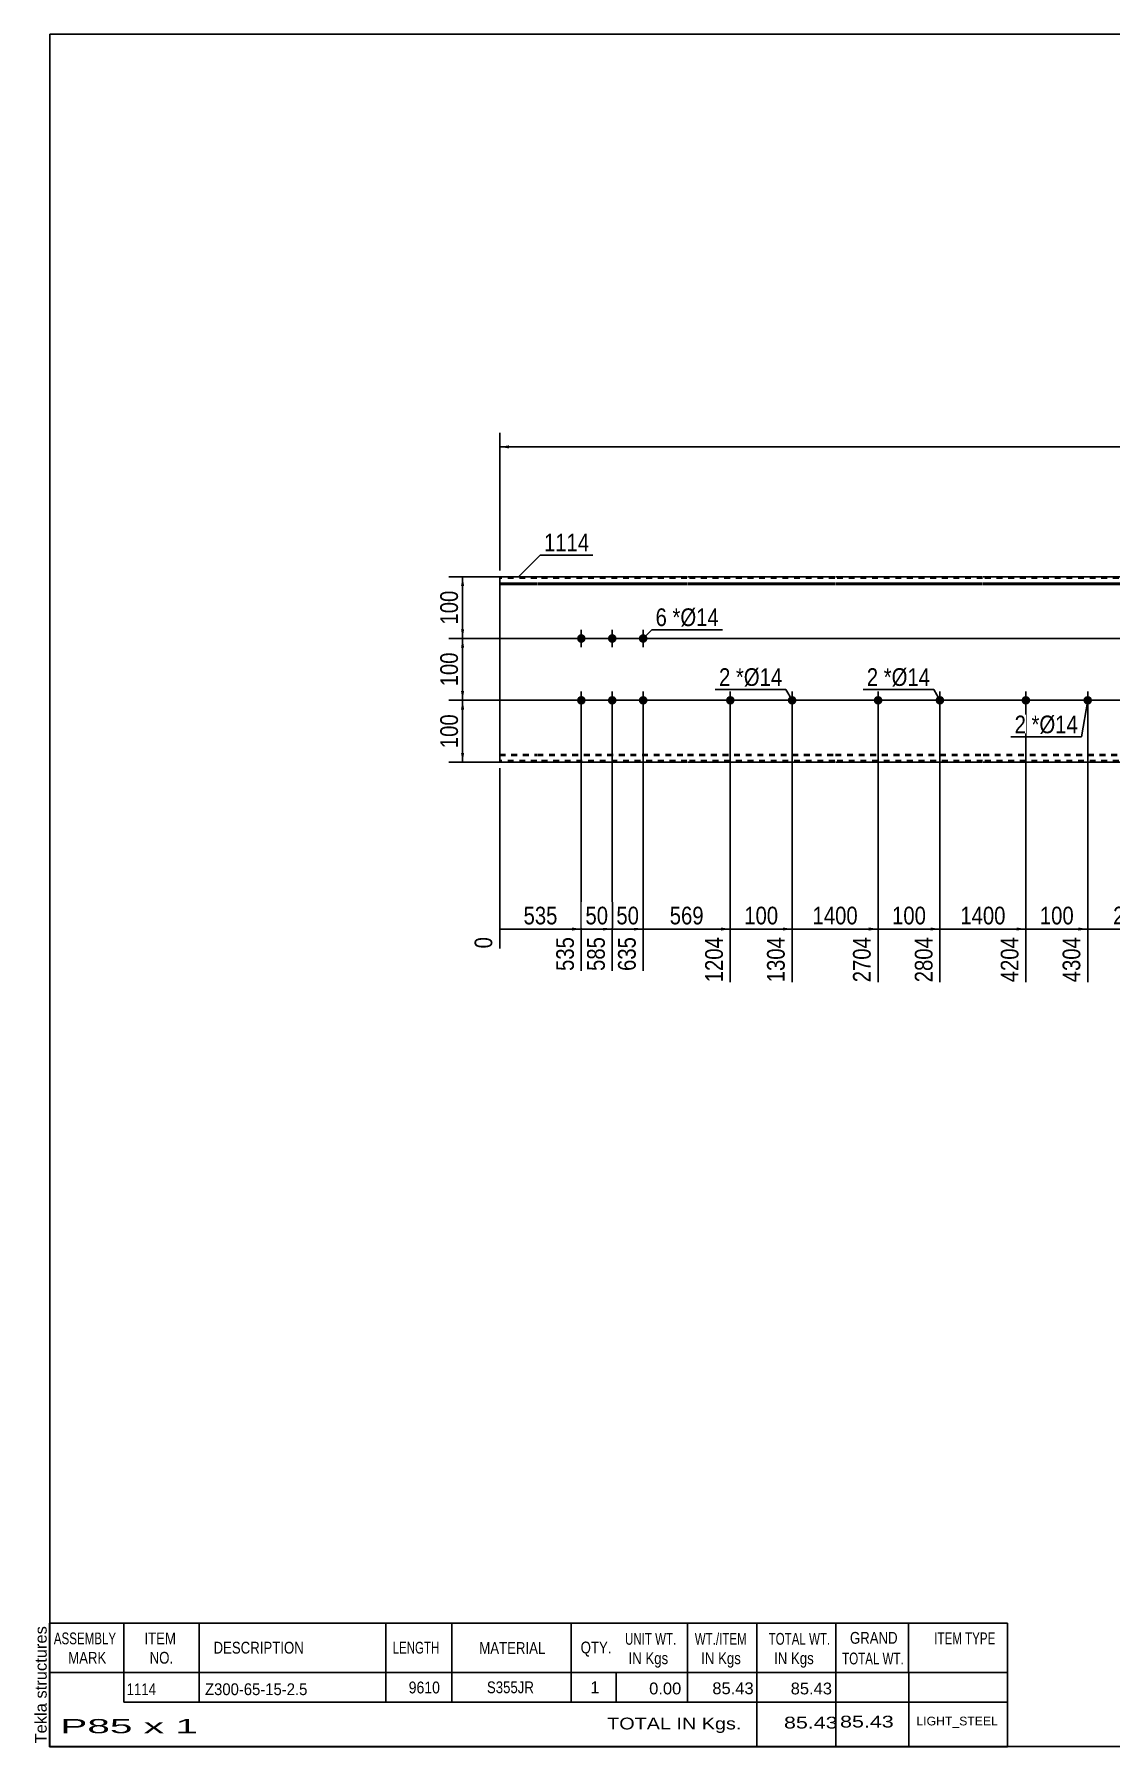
# Model space of a CAD drawing. Header units: millimetres. Extents: x -75 to 327, y -174 to 103.
# Drawn here: x -75.3 to 98.8, y -174.3 to 102.8 of the extents above; entities that cross this region are included whole.
import ezdxf

# ---------------------------------------------------------------- set-up
doc = ezdxf.new("R2010")
doc.units = ezdxf.units.MM
doc.linetypes.add('DXK_LINE_DOT1', pattern=[1.8814, 0.9407, -0.9407])
doc.styles.add('Arial', font='ARIAL.TTF', dxfattribs={"height": 0.2})
doc.styles.add('Arial Narrow', font='ARIALN.TTF', dxfattribs={"height": 0.2})

# ---------------------------------------------------------------- blocks, each defined once
blk = doc.blocks.new('Unknown-629085245-2042')
at = {"color": 5, "linetype": 'Continuous'}
for p, q in [((327.25, 102.75), (-72.75, 102.75)), ((-72.75, 102.75), (-72.75, -174.25)), ((327.25, -174.25), (327.25, 102.75)), ((-72.75, -174.25), (327.25, -174.25))]:
    blk.add_line(p, q, dxfattribs=at)
at = {"color": 174, "linetype": 'Continuous', "style": 'Arial'}
blk.add_text('Tekla structures', height=1.9102, rotation=90, dxfattribs=at).set_placement((-73.25, -173.75))
blk = doc.blocks.new('Part-629085245-1218 - 1203')
at = {"color": 2, "linetype": 'Continuous'}
for p, q in [((0, -15), (0, 15)), ((6, 15), (0, 15)), ((0, 13.94), (6, 13.94)), ((30.29, 15), (6.1, 15)), ((6.1, 13.94), (30.29, 13.94)), ((54.19, 15), (30.39, 15)), ((30.39, 13.94), (54.19, 13.94)), ((78.09, 15), (54.29, 15)), ((54.29, 13.94), (78.09, 13.94)), ((101.99, 15), (78.19, 15)), ((78.19, 13.94), (101.99, 13.94)), ((115.49, 15), (102.09, 15)), ((102.09, 13.94), (115.49, 13.94)), ((139.39, 15), (115.59, 15)), ((115.59, 13.94), (139.39, 13.94)), ((163.29, 15), (139.49, 15)), ((139.49, 13.94), (163.29, 13.94)), ((177.59, 15), (163.39, 15)), ((163.39, 13.94), (177.59, 13.94)), ((195.16, 15), (177.69, 15)), ((177.69, 13.94), (195.16, 13.94)), ((219.45, 15), (195.26, 15)), ((195.26, 13.94), (219.45, 13.94)), ((237.02, 15), (219.55, 15)), ((219.55, 13.94), (237.02, 13.94)), ((246.72, 15), (237.12, 15)), ((237.12, 13.94), (246.72, 13.94)), ((246.72, 15), (246.72, 13.94)), ((246.72, 13.94), (246.72, -15)), ((0, 13.76), (6, 13.76)), ((6.1, 13.76), (30.29, 13.76)), ((30.39, 13.76), (54.19, 13.76)), ((54.29, 13.76), (78.09, 13.76)), ((78.19, 13.76), (101.99, 13.76)), ((102.09, 13.76), (115.49, 13.76)), ((115.59, 13.76), (139.39, 13.76)), ((139.49, 13.76), (163.29, 13.76)), ((163.39, 13.76), (177.59, 13.76)), ((177.69, 13.76), (195.16, 13.76)), ((195.26, 13.76), (219.45, 13.76)), ((219.55, 13.76), (237.02, 13.76)), ((237.12, 13.76), (246.72, 13.76)), ((6, -15), (0, -15)), ((30.29, -15), (6.1, -15)), ((54.19, -15), (30.39, -15)), ((78.09, -15), (54.29, -15)), ((101.99, -15), (78.19, -15)), ((115.49, -15), (102.09, -15)), ((139.39, -15), (115.59, -15)), ((163.29, -15), (139.49, -15)), ((177.59, -15), (163.39, -15)), ((195.16, -15), (177.69, -15)), ((219.45, -15), (195.26, -15)), ((237.02, -15), (219.55, -15)), ((246.72, -15), (237.12, -15))]:
    blk.add_line(p, q, dxfattribs=at)
at = {"color": 7, "linetype": 'DXK_LINE_DOT1'}
for p, q in [((6, 14.75), (0, 14.75)), ((30.29, 14.75), (6.1, 14.75)), ((54.19, 14.75), (30.39, 14.75)), ((78.09, 14.75), (54.29, 14.75)), ((101.99, 14.75), (78.19, 14.75)), ((115.49, 14.75), (102.09, 14.75)), ((139.39, 14.75), (115.59, 14.75)), ((163.29, 14.75), (139.49, 14.75)), ((177.59, 14.75), (163.39, 14.75)), ((195.16, 14.75), (177.69, 14.75)), ((219.45, 14.75), (195.26, 14.75)), ((237.02, 14.75), (219.55, 14.75)), ((246.72, 14.75), (237.12, 14.75)), ((0, -13.76), (6, -13.76)), ((6.1, -13.76), (30.29, -13.76)), ((30.39, -13.76), (54.19, -13.76)), ((54.29, -13.76), (78.09, -13.76)), ((78.19, -13.76), (101.99, -13.76)), ((102.09, -13.76), (115.49, -13.76)), ((115.59, -13.76), (139.39, -13.76)), ((139.49, -13.76), (163.29, -13.76)), ((163.39, -13.76), (177.59, -13.76)), ((177.69, -13.76), (195.16, -13.76)), ((195.26, -13.76), (219.45, -13.76)), ((219.55, -13.76), (237.02, -13.76)), ((237.12, -13.76), (246.72, -13.76)), ((0, -13.94), (6, -13.94)), ((6, -14.75), (0, -14.75)), ((6.1, -13.94), (30.29, -13.94)), ((30.29, -14.75), (6.1, -14.75)), ((30.39, -13.94), (54.19, -13.94)), ((54.19, -14.75), (30.39, -14.75)), ((54.29, -13.94), (78.09, -13.94)), ((78.09, -14.75), (54.29, -14.75)), ((78.19, -13.94), (101.99, -13.94)), ((101.99, -14.75), (78.19, -14.75)), ((102.09, -13.94), (115.49, -13.94)), ((115.49, -14.75), (102.09, -14.75)), ((115.59, -13.94), (139.39, -13.94)), ((139.39, -14.75), (115.59, -14.75)), ((139.49, -13.94), (163.29, -13.94)), ((163.29, -14.75), (139.49, -14.75)), ((163.39, -13.94), (177.59, -13.94)), ((177.59, -14.75), (163.39, -14.75)), ((177.69, -13.94), (195.16, -13.94)), ((195.16, -14.75), (177.69, -14.75)), ((195.26, -13.94), (219.45, -13.94)), ((219.45, -14.75), (195.26, -14.75)), ((219.55, -13.94), (237.02, -13.94)), ((237.02, -14.75), (219.55, -14.75)), ((237.12, -13.94), (246.72, -13.94)), ((246.72, -14.75), (237.12, -14.75))]:
    blk.add_line(p, q, dxfattribs=at)
blk = doc.blocks.new('Bolt-629085245-1222 - 1203')
at = {"linetype": 'Continuous'}
for points in [[(12.5, 5, -1), (13.9, 5, -1)], [(17.5, 5, -1), (18.9, 5, -1)], [(22.5, 5, -1), (23.9, 5, -1)], [(12.5, -5, -1), (13.9, -5, -1)], [(17.5, -5, -1), (18.9, -5, -1)], [(22.5, -5, -1), (23.9, -5, -1)]]:
    blk.add_hatch(color=3, dxfattribs=at).paths.add_polyline_path(points)
at = {"color": 3, "linetype": 'Continuous'}
for p, q in [((13.2, 3.6), (13.2, 6.4)), ((18.2, 3.6), (18.2, 6.4)), ((23.2, 3.6), (23.2, 6.4)), ((11.8, 5), (14.6, 5)), ((16.8, 5), (19.6, 5)), ((21.8, 5), (24.6, 5)), ((11.8, -5), (14.6, -5)), ((13.2, -6.4), (13.2, -3.6)), ((16.8, -5), (19.6, -5)), ((18.2, -6.4), (18.2, -3.6)), ((21.8, -5), (24.6, -5)), ((23.2, -6.4), (23.2, -3.6))]:
    blk.add_line(p, q, dxfattribs=at)
blk = doc.blocks.new('Bolt-629085245-1225 - 1203')
at = {"linetype": 'Continuous'}
for points in [[(85.09, -4.3, -1), (85.09, -5.7, -1)], [(95.09, -4.3, -1), (95.09, -5.7, -1)]]:
    blk.add_hatch(color=3, dxfattribs=at).paths.add_polyline_path(points)
at = {"color": 3, "linetype": 'Continuous'}
for p, q in [((83.69, -5), (86.49, -5)), ((85.09, -6.4), (85.09, -3.6)), ((93.69, -5), (96.49, -5)), ((95.09, -6.4), (95.09, -3.6))]:
    blk.add_line(p, q, dxfattribs=at)
blk = doc.blocks.new('Bolt-629085245-1226 - 1203')
at = {"linetype": 'Continuous'}
for points in [[(37.29, -4.3, -1), (37.29, -5.7, -1)], [(47.29, -4.3, -1), (47.29, -5.7, -1)]]:
    blk.add_hatch(color=3, dxfattribs=at).paths.add_polyline_path(points)
at = {"color": 3, "linetype": 'Continuous'}
for p, q in [((35.89, -5), (38.69, -5)), ((37.29, -6.4), (37.29, -3.6)), ((45.89, -5), (48.69, -5)), ((47.29, -6.4), (47.29, -3.6))]:
    blk.add_line(p, q, dxfattribs=at)
blk = doc.blocks.new('Bolt-629085245-1227 - 1203')
at = {"linetype": 'Continuous'}
for points in [[(61.19, -4.3, -1), (61.19, -5.7, -1)], [(71.19, -4.3, -1), (71.19, -5.7, -1)]]:
    blk.add_hatch(color=3, dxfattribs=at).paths.add_polyline_path(points)
at = {"color": 3, "linetype": 'Continuous'}
for p, q in [((59.79, -5), (62.59, -5)), ((61.19, -6.4), (61.19, -3.6)), ((69.79, -5), (72.59, -5)), ((71.19, -6.4), (71.19, -3.6))]:
    blk.add_line(p, q, dxfattribs=at)
blk = doc.blocks.new('StraightDimension-629085245-1400 - 1203')
at = {"linetype": 'Continuous'}
for points in [[(-6.25, 3.5), (-6, 5), (-5.75, 3.5)], [(-5.75, -3.5), (-6, -5), (-6.25, -3.5)]]:
    blk.add_hatch(color=7, dxfattribs=at).paths.add_polyline_path(points)
at = {"color": 7, "linetype": 'Continuous'}
for p, q in [((169.49, 5), (-8.25, 5)), ((-6, -5), (-6, 5)), ((169.49, -5), (-8.25, -5))]:
    blk.add_line(p, q, dxfattribs=at)
at = {"color": 0}
blk.add_wipeout([(-6.15, 3.34), (-10.35, 3.34), (-10.35, -3.34), (-6.15, -3.34)], dxfattribs=at)
at = {"color": 3, "style": 'Arial Narrow'}
blk.add_text('100', height=2.863, rotation=90.0002, dxfattribs=at).set_placement((-6.75, -2.74))
blk = doc.blocks.new('StraightDimension-629085245-1293 - 1203')
at = {"linetype": 'Continuous'}
blk.add_hatch(color=7, dxfattribs=at).paths.add_polyline_path([(69.69, -41.75), (71.19, -42), (69.69, -42.25)])
at = {"color": 7, "linetype": 'Continuous'}
for p, q in [((61.19, -6), (61.19, -50.61)), ((71.19, -6), (71.19, -50.61)), ((61.19, -42), (71.19, -42))]:
    blk.add_line(p, q, dxfattribs=at)
at = {"color": 0}
blk.add_wipeout([(69.54, -41.85), (69.54, -37.65), (62.85, -37.65), (62.85, -41.85)], dxfattribs=at)
at = {"color": 3, "style": 'Arial Narrow'}
blk.add_text('100', height=2.863, dxfattribs=at).set_placement((63.45, -41.25))
at = {"color": 0, "linetype": 'Continuous'}
blk.add_wipeout([(70.59, -42.7), (66.39, -42.7), (66.39, -51.21), (70.59, -51.21)], dxfattribs=at)
at = {"color": 3, "linetype": 'Continuous', "style": 'Arial Narrow'}
blk.add_text('2804', height=2.863, rotation=90.0002, dxfattribs=at).set_placement((69.99, -50.61))
blk = doc.blocks.new('StraightDimension-629085245-1297 - 1203')
at = {"linetype": 'Continuous'}
blk.add_hatch(color=7, dxfattribs=at).paths.add_polyline_path([(21.7, -41.75), (23.2, -42), (21.7, -42.25)])
at = {"color": 7, "linetype": 'Continuous'}
for p, q in [((18.2, -6), (18.2, -48.78)), ((23.2, -6), (23.2, -48.78)), ((18.2, -42), (23.2, -42))]:
    blk.add_line(p, q, dxfattribs=at)
at = {"color": 0}
blk.add_wipeout([(23.13, -41.85), (23.13, -37.65), (18.27, -37.65), (18.27, -41.85)], dxfattribs=at)
at = {"color": 3, "style": 'Arial Narrow'}
blk.add_text('50', height=2.863, dxfattribs=at).set_placement((18.87, -41.25))
at = {"color": 0, "linetype": 'Continuous'}
blk.add_wipeout([(22.6, -42.7), (18.4, -42.7), (18.4, -49.38), (22.6, -49.38)], dxfattribs=at)
at = {"color": 3, "linetype": 'Continuous', "style": 'Arial Narrow'}
blk.add_text('635', height=2.863, rotation=90.0002, dxfattribs=at).set_placement((22, -48.78))
blk = doc.blocks.new('StraightDimension-629085245-1292 - 1203')
at = {"linetype": 'Continuous'}
blk.add_hatch(color=7, dxfattribs=at).paths.add_polyline_path([(83.59, -41.75), (85.09, -42), (83.59, -42.25)])
at = {"color": 7, "linetype": 'Continuous'}
for p, q in [((71.19, -6), (71.19, -50.61)), ((85.09, -6), (85.09, -50.61)), ((71.19, -42), (85.09, -42))]:
    blk.add_line(p, q, dxfattribs=at)
at = {"color": 0}
blk.add_wipeout([(82.4, -41.85), (82.4, -37.65), (73.89, -37.65), (73.89, -41.85)], dxfattribs=at)
at = {"color": 3, "style": 'Arial Narrow'}
blk.add_text('1400', height=2.863, dxfattribs=at).set_placement((74.49, -41.25))
at = {"color": 0, "linetype": 'Continuous'}
blk.add_wipeout([(84.49, -42.7), (80.29, -42.7), (80.29, -51.21), (84.49, -51.21)], dxfattribs=at)
at = {"color": 3, "linetype": 'Continuous', "style": 'Arial Narrow'}
blk.add_text('4204', height=2.863, rotation=90.0002, dxfattribs=at).set_placement((83.89, -50.61))
blk = doc.blocks.new('StraightDimension-629085245-1291 - 1203')
at = {"linetype": 'Continuous'}
blk.add_hatch(color=7, dxfattribs=at).paths.add_polyline_path([(93.59, -41.75), (95.09, -42), (93.59, -42.25)])
at = {"color": 7, "linetype": 'Continuous'}
for p, q in [((85.09, -6), (85.09, -50.61)), ((95.09, -6), (95.09, -50.61)), ((85.09, -42), (95.09, -42))]:
    blk.add_line(p, q, dxfattribs=at)
at = {"color": 0}
blk.add_wipeout([(93.44, -41.85), (93.44, -37.65), (86.75, -37.65), (86.75, -41.85)], dxfattribs=at)
at = {"color": 3, "style": 'Arial Narrow'}
blk.add_text('100', height=2.863, dxfattribs=at).set_placement((87.35, -41.25))
at = {"color": 0, "linetype": 'Continuous'}
blk.add_wipeout([(94.49, -42.7), (90.29, -42.7), (90.29, -51.21), (94.49, -51.21)], dxfattribs=at)
at = {"color": 3, "linetype": 'Continuous', "style": 'Arial Narrow'}
blk.add_text('4304', height=2.863, rotation=90.0002, dxfattribs=at).set_placement((93.89, -50.61))
blk = doc.blocks.new('StraightDimension-629085245-1290 - 1203')
at = {"linetype": 'Continuous'}
blk.add_hatch(color=7, dxfattribs=at).paths.add_polyline_path([(107.29, -41.75), (108.79, -42), (107.29, -42.25)])
at = {"color": 7, "linetype": 'Continuous'}
for p, q in [((95.09, -6), (95.09, -50.61)), ((108.79, -6), (108.79, -50.61)), ((95.09, -42), (108.79, -42))]:
    blk.add_line(p, q, dxfattribs=at)
at = {"color": 0}
blk.add_wipeout([(105.29, -41.85), (105.29, -37.65), (98.6, -37.65), (98.6, -41.85)], dxfattribs=at)
at = {"color": 3, "style": 'Arial Narrow'}
blk.add_text('281', height=2.863, dxfattribs=at).set_placement((99.2, -41.25))
at = {"color": 0, "linetype": 'Continuous'}
blk.add_wipeout([(108.19, -42.7), (103.99, -42.7), (103.99, -51.21), (108.19, -51.21)], dxfattribs=at)
at = {"color": 3, "linetype": 'Continuous', "style": 'Arial Narrow'}
blk.add_text('4586', height=2.863, rotation=90.0002, dxfattribs=at).set_placement((107.59, -50.61))
blk = doc.blocks.new('StraightDimension-629085245-1299 - 1203')
at = {"linetype": 'Continuous'}
blk.add_hatch(color=7, dxfattribs=at).paths.add_polyline_path([(11.7, -41.75), (13.2, -42), (11.7, -42.25)])
at = {"color": 7, "linetype": 'Continuous'}
for p, q in [((13.2, -6), (13.2, -48.78)), ((0, -16), (0, -45.13)), ((0, -42), (13.2, -42))]:
    blk.add_line(p, q, dxfattribs=at)
at = {"color": 0}
blk.add_wipeout([(9.94, -41.85), (9.94, -37.65), (3.26, -37.65), (3.26, -41.85)], dxfattribs=at)
at = {"color": 0, "linetype": 'Continuous'}
blk.add_wipeout([(-0.6, -42.7), (-4.8, -42.7), (-4.8, -45.73), (-0.6, -45.73)], dxfattribs=at)
at = {"color": 3, "style": 'Arial Narrow'}
blk.add_text('535', height=2.863, dxfattribs=at).set_placement((3.86, -41.25))
at = {"color": 3, "linetype": 'Continuous', "style": 'Arial Narrow'}
blk.add_text('0', height=2.86, rotation=90.0002, dxfattribs=at).set_placement((-1.2, -45.13))
at = {"color": 0, "linetype": 'Continuous'}
blk.add_wipeout([(12.6, -42.7), (8.4, -42.7), (8.4, -49.38), (12.6, -49.38)], dxfattribs=at)
at = {"color": 3, "linetype": 'Continuous', "style": 'Arial Narrow'}
blk.add_text('535', height=2.863, rotation=90.0002, dxfattribs=at).set_placement((12, -48.78))
blk = doc.blocks.new('StraightDimension-629085245-1294 - 1203')
at = {"linetype": 'Continuous'}
blk.add_hatch(color=7, dxfattribs=at).paths.add_polyline_path([(59.69, -41.75), (61.19, -42), (59.69, -42.25)])
at = {"color": 7, "linetype": 'Continuous'}
for p, q in [((47.29, -6), (47.29, -50.61)), ((61.19, -6), (61.19, -50.61)), ((47.29, -42), (61.19, -42))]:
    blk.add_line(p, q, dxfattribs=at)
at = {"color": 0}
blk.add_wipeout([(58.5, -41.85), (58.5, -37.65), (49.99, -37.65), (49.99, -41.85)], dxfattribs=at)
at = {"color": 3, "style": 'Arial Narrow'}
blk.add_text('1400', height=2.863, dxfattribs=at).set_placement((50.59, -41.25))
at = {"color": 0, "linetype": 'Continuous'}
blk.add_wipeout([(60.59, -42.7), (56.39, -42.7), (56.39, -51.21), (60.59, -51.21)], dxfattribs=at)
at = {"color": 3, "linetype": 'Continuous', "style": 'Arial Narrow'}
blk.add_text('2704', height=2.863, rotation=90.0002, dxfattribs=at).set_placement((59.99, -50.61))
blk = doc.blocks.new('StraightDimension-629085245-1383 - 1203')
at = {"linetype": 'Continuous'}
for points in [[(257.75, 3.5), (258, 5), (258.25, 3.5)], [(258.25, -3.5), (258, -5), (257.75, -3.5)]]:
    blk.add_hatch(color=7, dxfattribs=at).paths.add_polyline_path(points)
at = {"color": 7, "linetype": 'Continuous'}
for p, q in [((24.2, 5), (260.4, 5)), ((258, -5), (258, 5)), ((24.2, -5), (260.4, -5))]:
    blk.add_line(p, q, dxfattribs=at)
at = {"color": 0}
blk.add_wipeout([(257.85, 3.34), (253.65, 3.34), (253.65, -3.34), (257.85, -3.34)], dxfattribs=at)
at = {"color": 3, "style": 'Arial Narrow'}
blk.add_text('100', height=2.863, rotation=90.0002, dxfattribs=at).set_placement((257.25, -2.74))
blk = doc.blocks.new('StraightDimension-629085245-1399 - 1203')
at = {"linetype": 'Continuous'}
for points in [[(-6.25, 13.5), (-6, 15), (-5.75, 13.5)], [(-5.75, 6.5), (-6, 5), (-6.25, 6.5)]]:
    blk.add_hatch(color=7, dxfattribs=at).paths.add_polyline_path(points)
at = {"color": 7, "linetype": 'Continuous'}
for p, q in [((12.2, 15), (-8.25, 15)), ((-6, 5), (-6, 15)), ((169.49, 5), (-8.25, 5))]:
    blk.add_line(p, q, dxfattribs=at)
at = {"color": 0}
blk.add_wipeout([(-6.15, 13.34), (-10.35, 13.34), (-10.35, 6.66), (-6.15, 6.66)], dxfattribs=at)
at = {"color": 3, "style": 'Arial Narrow'}
blk.add_text('100', height=2.863, rotation=90.0002, dxfattribs=at).set_placement((-6.75, 7.26))
blk = doc.blocks.new('StraightDimension-629085245-1295 - 1203')
at = {"linetype": 'Continuous'}
blk.add_hatch(color=7, dxfattribs=at).paths.add_polyline_path([(45.79, -41.75), (47.29, -42), (45.79, -42.25)])
at = {"color": 7, "linetype": 'Continuous'}
for p, q in [((37.29, -6), (37.29, -50.61)), ((47.29, -6), (47.29, -50.61)), ((37.29, -42), (47.29, -42))]:
    blk.add_line(p, q, dxfattribs=at)
at = {"color": 0}
blk.add_wipeout([(45.64, -41.85), (45.64, -37.65), (38.95, -37.65), (38.95, -41.85)], dxfattribs=at)
at = {"color": 3, "style": 'Arial Narrow'}
blk.add_text('100', height=2.863, dxfattribs=at).set_placement((39.55, -41.25))
at = {"color": 0, "linetype": 'Continuous'}
blk.add_wipeout([(46.69, -42.7), (42.49, -42.7), (42.49, -51.21), (46.69, -51.21)], dxfattribs=at)
at = {"color": 3, "linetype": 'Continuous', "style": 'Arial Narrow'}
blk.add_text('1304', height=2.863, rotation=90.0002, dxfattribs=at).set_placement((46.09, -50.61))
blk = doc.blocks.new('StraightDimension-629085245-1296 - 1203')
at = {"linetype": 'Continuous'}
blk.add_hatch(color=7, dxfattribs=at).paths.add_polyline_path([(35.79, -41.75), (37.29, -42), (35.79, -42.25)])
at = {"color": 7, "linetype": 'Continuous'}
for p, q in [((23.2, -6), (23.2, -48.78)), ((37.29, -6), (37.29, -50.61)), ((23.2, -42), (37.29, -42))]:
    blk.add_line(p, q, dxfattribs=at)
at = {"color": 0}
blk.add_wipeout([(33.59, -41.85), (33.59, -37.65), (26.9, -37.65), (26.9, -41.85)], dxfattribs=at)
at = {"color": 3, "style": 'Arial Narrow'}
blk.add_text('569', height=2.863, dxfattribs=at).set_placement((27.5, -41.25))
at = {"color": 0, "linetype": 'Continuous'}
blk.add_wipeout([(36.69, -42.7), (32.49, -42.7), (32.49, -51.21), (36.69, -51.21)], dxfattribs=at)
at = {"color": 3, "linetype": 'Continuous', "style": 'Arial Narrow'}
blk.add_text('1204', height=2.863, rotation=90.0002, dxfattribs=at).set_placement((36.09, -50.61))
blk = doc.blocks.new('StraightDimension-629085245-1298 - 1203')
at = {"linetype": 'Continuous'}
blk.add_hatch(color=7, dxfattribs=at).paths.add_polyline_path([(16.7, -41.75), (18.2, -42), (16.7, -42.25)])
at = {"color": 7, "linetype": 'Continuous'}
for p, q in [((13.2, -6), (13.2, -48.78)), ((18.2, -6), (18.2, -48.78)), ((13.2, -42), (18.2, -42))]:
    blk.add_line(p, q, dxfattribs=at)
at = {"color": 0}
blk.add_wipeout([(18.13, -41.85), (18.13, -37.65), (13.27, -37.65), (13.27, -41.85)], dxfattribs=at)
at = {"color": 3, "style": 'Arial Narrow'}
blk.add_text('50', height=2.863, dxfattribs=at).set_placement((13.87, -41.25))
at = {"color": 0, "linetype": 'Continuous'}
blk.add_wipeout([(17.6, -42.7), (13.4, -42.7), (13.4, -49.38), (17.6, -49.38)], dxfattribs=at)
at = {"color": 3, "linetype": 'Continuous', "style": 'Arial Narrow'}
blk.add_text('585', height=2.863, rotation=90.0002, dxfattribs=at).set_placement((17, -48.78))
blk = doc.blocks.new('StraightDimension-629085245-1382 - 1203')
at = {"linetype": 'Continuous'}
for points in [[(257.75, 7.28), (258, 8.78), (258.25, 7.28)], [(258.25, 6.5), (258, 5), (257.75, 6.5)]]:
    blk.add_hatch(color=7, dxfattribs=at).paths.add_polyline_path(points)
at = {"color": 7, "linetype": 'Continuous'}
for p, q in [((227.65, 8.78), (260.4, 8.78)), ((258, 5), (258, 8.78)), ((24.2, 5), (260.4, 5))]:
    blk.add_line(p, q, dxfattribs=at)
at = {"color": 0}
blk.add_wipeout([(257.85, 9.32), (253.65, 9.32), (253.65, 4.46), (257.85, 4.46)], dxfattribs=at)
at = {"color": 3, "style": 'Arial Narrow'}
blk.add_text('38', height=2.863, rotation=90.0002, dxfattribs=at).set_placement((257.25, 5.06))
blk = doc.blocks.new('StraightDimension-629085245-1384 - 1203')
at = {"linetype": 'Continuous'}
for points in [[(257.75, -6.5), (258, -5), (258.25, -6.5)], [(258.25, -13.5), (258, -15), (257.75, -13.5)]]:
    blk.add_hatch(color=7, dxfattribs=at).paths.add_polyline_path(points)
at = {"color": 7, "linetype": 'Continuous'}
for p, q in [((24.2, -5), (260.4, -5)), ((258, -15), (258, -5)), ((247.72, -15), (260.4, -15))]:
    blk.add_line(p, q, dxfattribs=at)
at = {"color": 0}
blk.add_wipeout([(257.85, -6.66), (253.65, -6.66), (253.65, -13.34), (257.85, -13.34)], dxfattribs=at)
at = {"color": 3, "style": 'Arial Narrow'}
blk.add_text('100', height=2.863, rotation=90.0002, dxfattribs=at).set_placement((257.25, -12.74))
blk = doc.blocks.new('StraightDimension-629085245-1401 - 1203')
at = {"linetype": 'Continuous'}
for points in [[(-6.25, -6.5), (-6, -5), (-5.75, -6.5)], [(-5.75, -13.5), (-6, -15), (-6.25, -13.5)]]:
    blk.add_hatch(color=7, dxfattribs=at).paths.add_polyline_path(points)
at = {"color": 7, "linetype": 'Continuous'}
for p, q in [((169.49, -5), (-8.25, -5)), ((-6, -15), (-6, -5)), ((12.2, -15), (-8.25, -15))]:
    blk.add_line(p, q, dxfattribs=at)
at = {"color": 0}
blk.add_wipeout([(-6.15, -6.66), (-10.35, -6.66), (-10.35, -13.34), (-6.15, -13.34)], dxfattribs=at)
at = {"color": 3, "style": 'Arial Narrow'}
blk.add_text('100', height=2.863, rotation=90.0002, dxfattribs=at).set_placement((-6.75, -12.74))
blk = doc.blocks.new('StraightDimension-629085245-1425 - 1203')
at = {"linetype": 'Continuous'}
for points in [[(1.5, 35.75), (0, 36), (1.5, 36.25)], [(245.22, 36.25), (246.72, 36), (245.22, 35.75)]]:
    blk.add_hatch(color=7, dxfattribs=at).paths.add_polyline_path(points)
at = {"color": 7, "linetype": 'Continuous'}
for p, q in [((0, 16), (0, 38.25)), ((246.72, 16), (246.72, 38.25)), ((0, 36), (246.72, 36))]:
    blk.add_line(p, q, dxfattribs=at)
at = {"color": 0}
blk.add_wipeout([(127.62, 36.15), (127.62, 40.35), (119.1, 40.35), (119.1, 36.15)], dxfattribs=at)
at = {"color": 3, "style": 'Arial Narrow'}
blk.add_text('9610', height=2.863, dxfattribs=at).set_placement((119.7, 36.75))
blk = doc.blocks.new('CBS_BOM-629085245-2113')
at = {"color": 7, "linetype": 'Continuous'}
for p, q in [((-72.78, -162.28), (-72.78, -154.28)), ((-72.78, -154.28), (82.14, -154.28)), ((-60.78, -162.28), (-60.78, -154.28)), ((-48.59, -162.28), (-48.59, -154.28)), ((-18.43, -162.28), (-18.43, -154.28)), ((-7.75, -162.28), (-7.75, -154.28)), ((11.57, -162.28), (11.57, -154.28)), ((30.37, -162.28), (30.37, -154.28)), ((41.58, -162.28), (41.58, -154.28)), ((54.37, -162.28), (54.37, -154.28)), ((66.12, -162.28), (66.12, -154.28)), ((82.14, -154.29), (82.14, -162.27)), ((-72.78, -162.28), (82.14, -162.28)), ((-72.78, -167.08), (-72.78, -162.28)), ((-60.78, -167.08), (-60.78, -162.28)), ((-48.59, -167.08), (-48.59, -162.28)), ((-18.43, -167.08), (-18.43, -162.28)), ((-7.75, -167.08), (-7.75, -162.28)), ((11.57, -167.08), (11.57, -162.28)), ((18.83, -167.08), (18.83, -162.28)), ((30.37, -167.08), (30.37, -162.28)), ((41.58, -167.08), (41.58, -162.28)), ((54.37, -167.08), (54.37, -162.28)), ((66.14, -167.08), (66.14, -162.28)), ((82.14, -162.28), (82.14, -167.08)), ((-72.78, -174.28), (-72.78, -167.1)), ((-60.78, -167.08), (82.14, -167.08)), ((41.58, -174.28), (41.58, -167.1)), ((54.37, -174.28), (54.37, -167.1)), ((66.18, -174.28), (66.18, -167.1)), ((82.14, -167.08), (82.14, -174.28)), ((-72.78, -174.28), (82.14, -174.28))]:
    blk.add_line(p, q, dxfattribs=at)
at = {"color": 3, "linetype": 'Continuous', "style": 'Arial'}
for s, height, width, p in [('ASSEMBLY', 1.91, 0.7, (-72.1, -157.71)), ('ITEM', 1.91, 0.8, (-57.45, -157.71)), ('DESCRIPTION', 1.9102, 0.8, (-46.27, -159.21)), ('LENGTH', 1.91, 0.7, (-17.32, -159.21)), ('MATERIAL', 1.91, 0.8, (-3.3, -159.26)), ('QTY.', 1.91, 0.8, (13.09, -159.18)), ('UNIT WT.', 1.91, 0.7, (20.26, -157.78)), ('WT./ITEM', 1.91, 0.7, (31.55, -157.78)), ('TOTAL WT.', 1.91, 0.7, (43.49, -157.78)), ('GRAND', 1.91, 0.8, (56.64, -157.62)), ('ITEM TYPE', 1.91, 0.7, (70.28, -157.7)), ('MARK', 1.91, 0.8, (-69.78, -160.84)), ('NO.', 1.91, 0.8, (-56.6, -160.84)), ('IN Kgs', 1.91, 0.8, (20.84, -160.92)), ('IN Kgs', 1.91, 0.8, (32.59, -160.92)), ('IN Kgs', 1.91, 0.8, (44.38, -160.92)), ('TOTAL WT.', 1.91, 0.7, (55.38, -160.96))]:
    blk.add_text(s, height=height, dxfattribs=dict(at, width=width)).set_placement(p)
at = {"color": 7, "linetype": 'Continuous', "style": 'Arial'}
for s, height, width, p in [('1114', 1.91, 0.8, (-60.32, -165.93)), ('Z300-65-15-2.5', 1.9102, 0.9, (-47.65, -165.93)), ('9610', 1.91, 0.85, (-14.71, -165.65)), ('S355JR', 1.91, 0.8, (-2.06, -165.62))]:
    blk.add_text(s, height=height, dxfattribs=dict(at, width=width)).set_placement(p)
for s, p in [('1', (14.66, -165.62)), ('0.00', (24.17, -165.81)), ('85.43', (34.39, -165.78)), ('85.43', (47.06, -165.81))]:
    blk.add_text(s, height=1.91, dxfattribs=at).set_placement(p)
at = {"color": 6, "linetype": 'Continuous', "style": 'Arial'}
for s, height, width, p in [('P85 x 1', 2.292, 2.05, (-71.06, -172.09)), ('TOTAL IN Kgs.', 1.9102, 1.2, (17.38, -171.48)), ('85.43', 1.91, 1.3, (45.97, -171.33)), ('85.43', 1.91, 1.3, (55.04, -171.17))]:
    blk.add_text(s, height=height, dxfattribs=dict(at, width=width)).set_placement(p)
blk.add_text('LIGHT_STEEL', height=1.4135, dxfattribs=at).set_placement((67.39, -170.83))
blk = doc.blocks.new('Mark-629085245-1428 - 1203')
at = {"color": 0}
blk.add_wipeout([(14.47, 19.09), (14.47, 22.09), (7.16, 22.09), (7.16, 19.09)], dxfattribs=at)
blk.add_wipeout([(14.47, 19.09), (14.47, 22.09), (7.16, 22.09), (7.16, 19.09)], dxfattribs=at)
at = {"color": 7, "linetype": 'Continuous'}
for p, q in [((3.02, 14.95), (6.56, 18.49)), ((6.56, 18.49), (15.07, 18.49))]:
    blk.add_line(p, q, dxfattribs=at)
at = {"color": 3, "style": 'Arial Narrow'}
blk.add_text('1114', height=2.863, dxfattribs=at).set_placement((7.16, 19.09))
blk = doc.blocks.new('Mark-629085245-1457 - 1203')
at = {"color": 0}
blk.add_wipeout([(27.04, 7.01), (27.04, 10.01), (25.21, 10.01), (25.21, 7.01)], dxfattribs=at)
blk.add_wipeout([(27.04, 7.01), (27.04, 10.01), (25.21, 10.01), (25.21, 7.01)], dxfattribs=at)
at = {"color": 7, "linetype": 'Continuous'}
blk.add_line((23.2, 5), (24.61, 6.41), dxfattribs=at)
at = {"color": 0}
blk.add_wipeout([(29.22, 7.01), (29.22, 10.01), (27.94, 10.01), (27.94, 7.01)], dxfattribs=at)
blk.add_wipeout([(29.22, 7.01), (29.22, 10.01), (27.94, 10.01), (27.94, 7.01)], dxfattribs=at)
at = {"color": 3, "style": 'Arial Narrow'}
blk.add_text('6', height=2.86, dxfattribs=at).set_placement((25.21, 7.01))
at = {"color": 0}
blk.add_wipeout([(35.43, 7.01), (35.43, 10.01), (29.22, 10.01), (29.22, 7.01)], dxfattribs=at)
blk.add_wipeout([(35.43, 7.01), (35.43, 10.01), (29.22, 10.01), (29.22, 7.01)], dxfattribs=at)
at = {"color": 7, "linetype": 'Continuous'}
blk.add_line((24.61, 6.41), (36.03, 6.41), dxfattribs=at)
at = {"color": 3, "style": 'Arial Narrow'}
for s, height, p in [('*', 2.86, (27.94, 7.01)), ('Ø14', 2.863, (29.22, 7.01))]:
    blk.add_text(s, height=height, dxfattribs=at).set_placement(p)
blk = doc.blocks.new('Mark-629085245-1460 - 1203')
at = {"color": 0}
blk.add_wipeout([(85.1, -10.33), (85.1, -7.33), (83.27, -7.33), (83.27, -10.33)], dxfattribs=at)
blk.add_wipeout([(85.1, -10.33), (85.1, -7.33), (83.27, -7.33), (83.27, -10.33)], dxfattribs=at)
blk.add_wipeout([(87.28, -10.33), (87.28, -7.33), (86, -7.33), (86, -10.33)], dxfattribs=at)
blk.add_wipeout([(87.28, -10.33), (87.28, -7.33), (86, -7.33), (86, -10.33)], dxfattribs=at)
at = {"color": 3, "style": 'Arial Narrow'}
blk.add_text('2', height=2.86, dxfattribs=at).set_placement((83.27, -10.33))
at = {"color": 0}
blk.add_wipeout([(93.49, -10.33), (93.49, -7.33), (87.28, -7.33), (87.28, -10.33)], dxfattribs=at)
blk.add_wipeout([(93.49, -10.33), (93.49, -7.33), (87.28, -7.33), (87.28, -10.33)], dxfattribs=at)
at = {"color": 7, "linetype": 'Continuous'}
for p in [(95.09, -5), (82.67, -10.93)]:
    blk.add_line(p, (94.09, -10.93), dxfattribs=at)
at = {"color": 3, "style": 'Arial Narrow'}
for s, height, p in [('*', 2.86, (86, -10.33)), ('Ø14', 2.863, (87.28, -10.33))]:
    blk.add_text(s, height=height, dxfattribs=at).set_placement(p)
blk = doc.blocks.new('Mark-629085245-1461 - 1203')
at = {"color": 0}
blk.add_wipeout([(37.3, -2.67), (37.3, 0.33), (35.47, 0.33), (35.47, -2.67)], dxfattribs=at)
blk.add_wipeout([(37.3, -2.67), (37.3, 0.33), (35.47, 0.33), (35.47, -2.67)], dxfattribs=at)
blk.add_wipeout([(39.48, -2.67), (39.48, 0.33), (38.2, 0.33), (38.2, -2.67)], dxfattribs=at)
blk.add_wipeout([(39.48, -2.67), (39.48, 0.33), (38.2, 0.33), (38.2, -2.67)], dxfattribs=at)
at = {"color": 3, "style": 'Arial Narrow'}
blk.add_text('2', height=2.86, dxfattribs=at).set_placement((35.47, -2.67))
at = {"color": 0}
blk.add_wipeout([(45.69, -2.67), (45.69, 0.33), (39.48, 0.33), (39.48, -2.67)], dxfattribs=at)
blk.add_wipeout([(45.69, -2.67), (45.69, 0.33), (39.48, 0.33), (39.48, -2.67)], dxfattribs=at)
at = {"color": 7, "linetype": 'Continuous'}
for p in [(34.87, -3.27), (47.29, -5)]:
    blk.add_line(p, (46.29, -3.27), dxfattribs=at)
at = {"color": 3, "style": 'Arial Narrow'}
for s, height, p in [('*', 2.86, (38.2, -2.67)), ('Ø14', 2.863, (39.48, -2.67))]:
    blk.add_text(s, height=height, dxfattribs=at).set_placement(p)
blk = doc.blocks.new('Mark-629085245-1462 - 1203')
at = {"color": 0}
blk.add_wipeout([(61.2, -2.67), (61.2, 0.33), (59.37, 0.33), (59.37, -2.67)], dxfattribs=at)
blk.add_wipeout([(61.2, -2.67), (61.2, 0.33), (59.37, 0.33), (59.37, -2.67)], dxfattribs=at)
blk.add_wipeout([(63.38, -2.67), (63.38, 0.33), (62.1, 0.33), (62.1, -2.67)], dxfattribs=at)
blk.add_wipeout([(63.38, -2.67), (63.38, 0.33), (62.1, 0.33), (62.1, -2.67)], dxfattribs=at)
at = {"color": 3, "style": 'Arial Narrow'}
blk.add_text('2', height=2.86, dxfattribs=at).set_placement((59.37, -2.67))
at = {"color": 0}
blk.add_wipeout([(69.59, -2.67), (69.59, 0.33), (63.38, 0.33), (63.38, -2.67)], dxfattribs=at)
blk.add_wipeout([(69.59, -2.67), (69.59, 0.33), (63.38, 0.33), (63.38, -2.67)], dxfattribs=at)
at = {"color": 7, "linetype": 'Continuous'}
for p in [(58.77, -3.27), (71.19, -5)]:
    blk.add_line(p, (70.19, -3.27), dxfattribs=at)
at = {"color": 3, "style": 'Arial Narrow'}
for s, height, p in [('*', 2.86, (62.1, -2.67)), ('Ø14', 2.863, (63.38, -2.67))]:
    blk.add_text(s, height=height, dxfattribs=at).set_placement(p)

msp = doc.modelspace()

# ---------------------------------------------------------------- block references
for name in ['Unknown-629085245-2042', 'Part-629085245-1218 - 1203', 'Bolt-629085245-1222 - 1203', 'Bolt-629085245-1226 - 1203', 'Bolt-629085245-1227 - 1203', 'Bolt-629085245-1225 - 1203', 'CBS_BOM-629085245-2113']:
    msp.add_blockref(name, (0, 0))

# ---------------------------------------------------------------- next in the draw order: block references
msp.add_blockref('StraightDimension-629085245-1400 - 1203', (0, 0))

# ---------------------------------------------------------------- next in the draw order: block references
for name in ['StraightDimension-629085245-1299 - 1203', 'StraightDimension-629085245-1297 - 1203', 'StraightDimension-629085245-1293 - 1203']:
    msp.add_blockref(name, (0, 0))

# ---------------------------------------------------------------- next in the draw order: block references
for name in ['StraightDimension-629085245-1298 - 1203', 'StraightDimension-629085245-1294 - 1203', 'StraightDimension-629085245-1292 - 1203']:
    msp.add_blockref(name, (0, 0))

# ---------------------------------------------------------------- next in the draw order: block references
msp.add_blockref('StraightDimension-629085245-1291 - 1203', (0, 0))

# ---------------------------------------------------------------- next in the draw order: block references
msp.add_blockref('StraightDimension-629085245-1290 - 1203', (0, 0))

# ---------------------------------------------------------------- next in the draw order: block references
msp.add_blockref('StraightDimension-629085245-1383 - 1203', (0, 0))

# ---------------------------------------------------------------- next in the draw order: block references
for name in ['StraightDimension-629085245-1399 - 1203', 'StraightDimension-629085245-1295 - 1203']:
    msp.add_blockref(name, (0, 0))

# ---------------------------------------------------------------- next in the draw order: block references
for name in ['StraightDimension-629085245-1425 - 1203', 'StraightDimension-629085245-1382 - 1203', 'StraightDimension-629085245-1296 - 1203']:
    msp.add_blockref(name, (0, 0))

# ---------------------------------------------------------------- next in the draw order: block references
for name in ['Mark-629085245-1428 - 1203', 'Mark-629085245-1457 - 1203', 'StraightDimension-629085245-1384 - 1203']:
    msp.add_blockref(name, (0, 0))

# ---------------------------------------------------------------- next in the draw order: block references
msp.add_blockref('StraightDimension-629085245-1401 - 1203', (0, 0))

# ---------------------------------------------------------------- next in the draw order: block references
for name in ['Mark-629085245-1461 - 1203', 'Mark-629085245-1462 - 1203', 'Mark-629085245-1460 - 1203']:
    msp.add_blockref(name, (0, 0))

doc.saveas('drawing.dxf')
